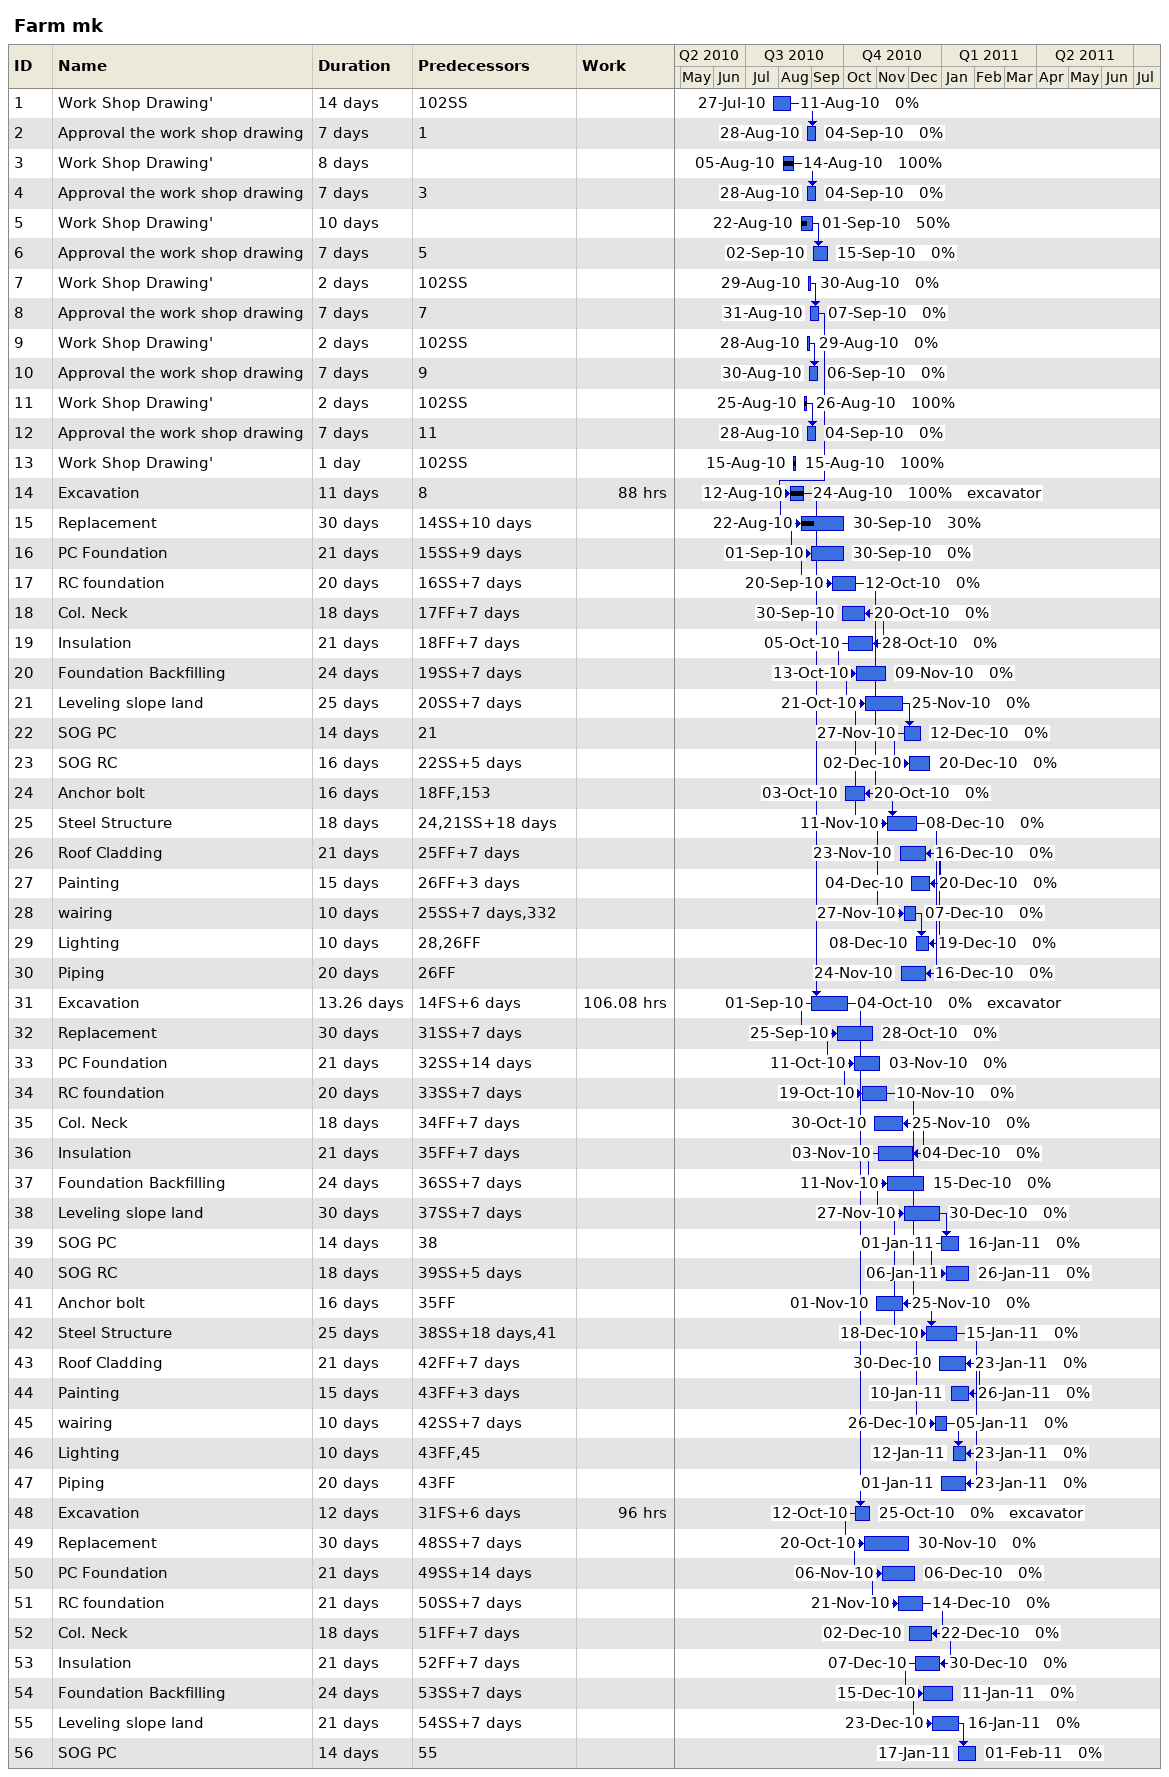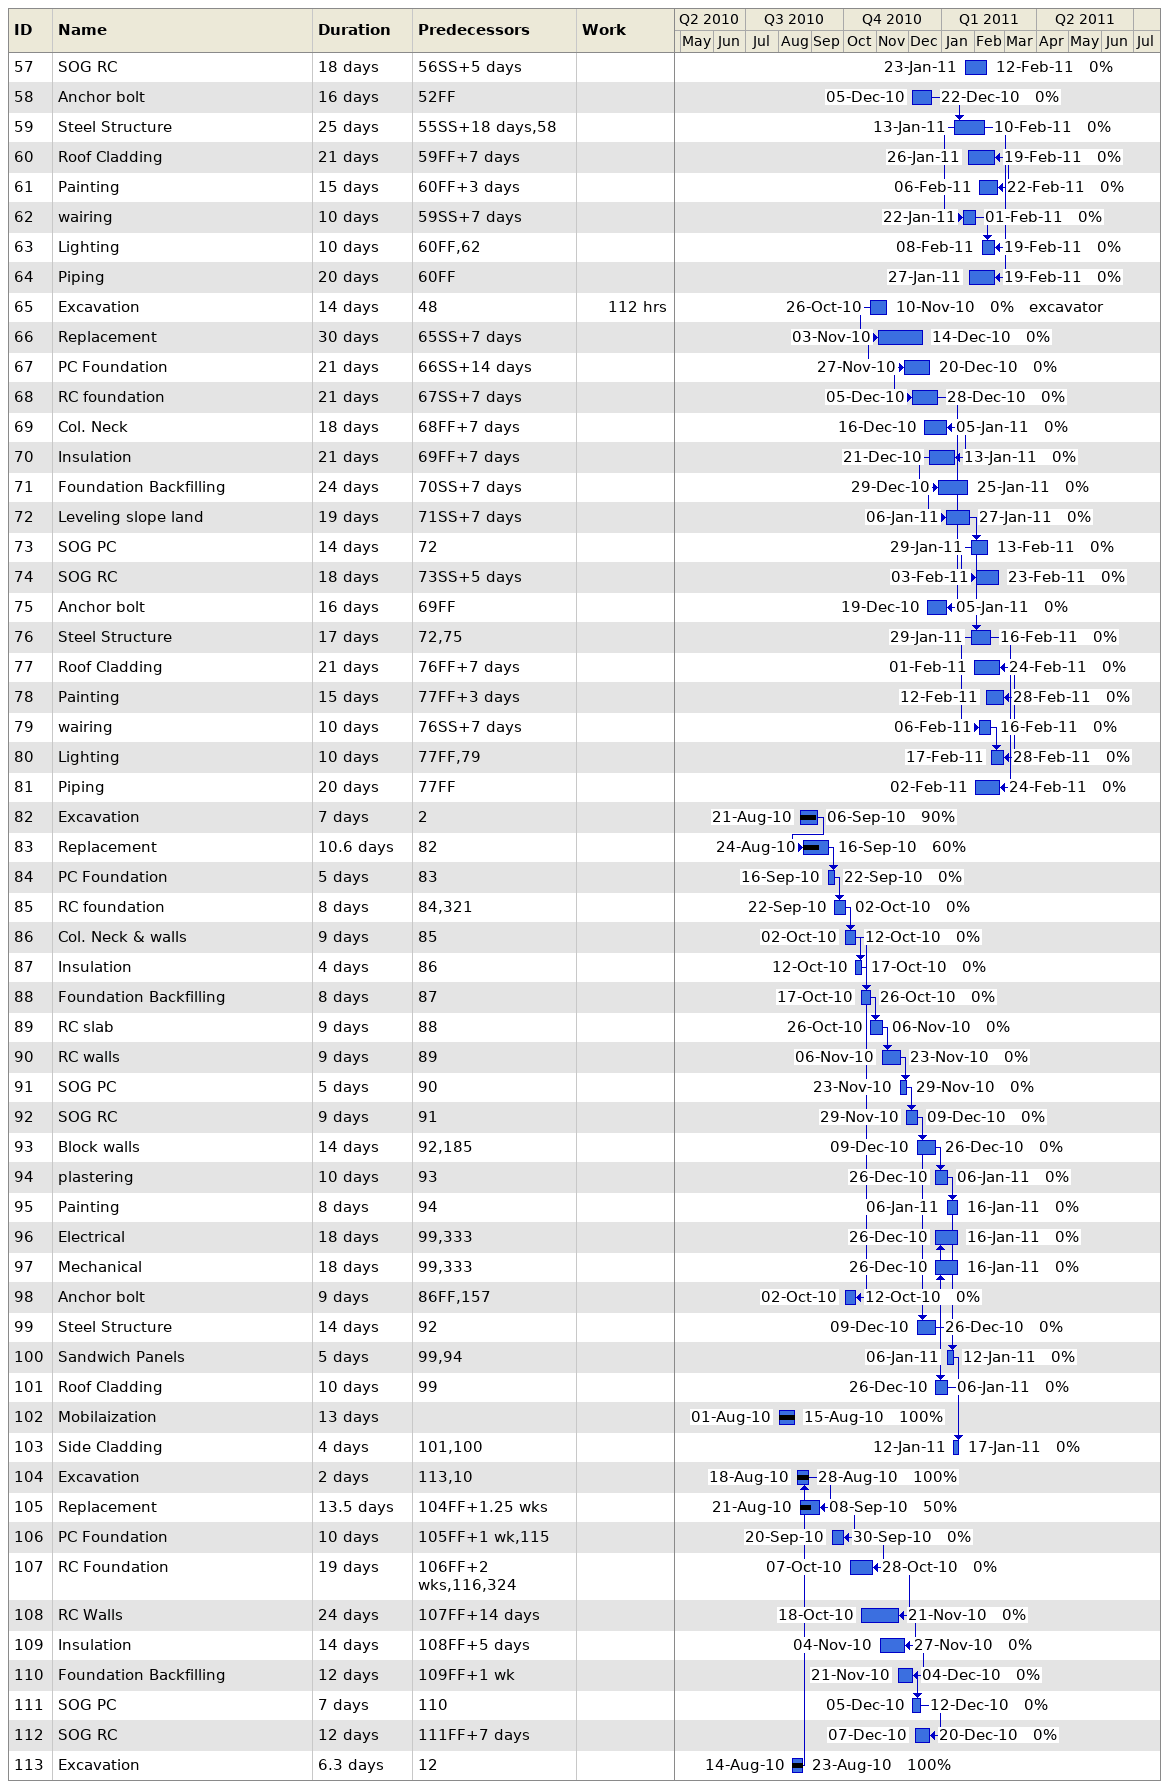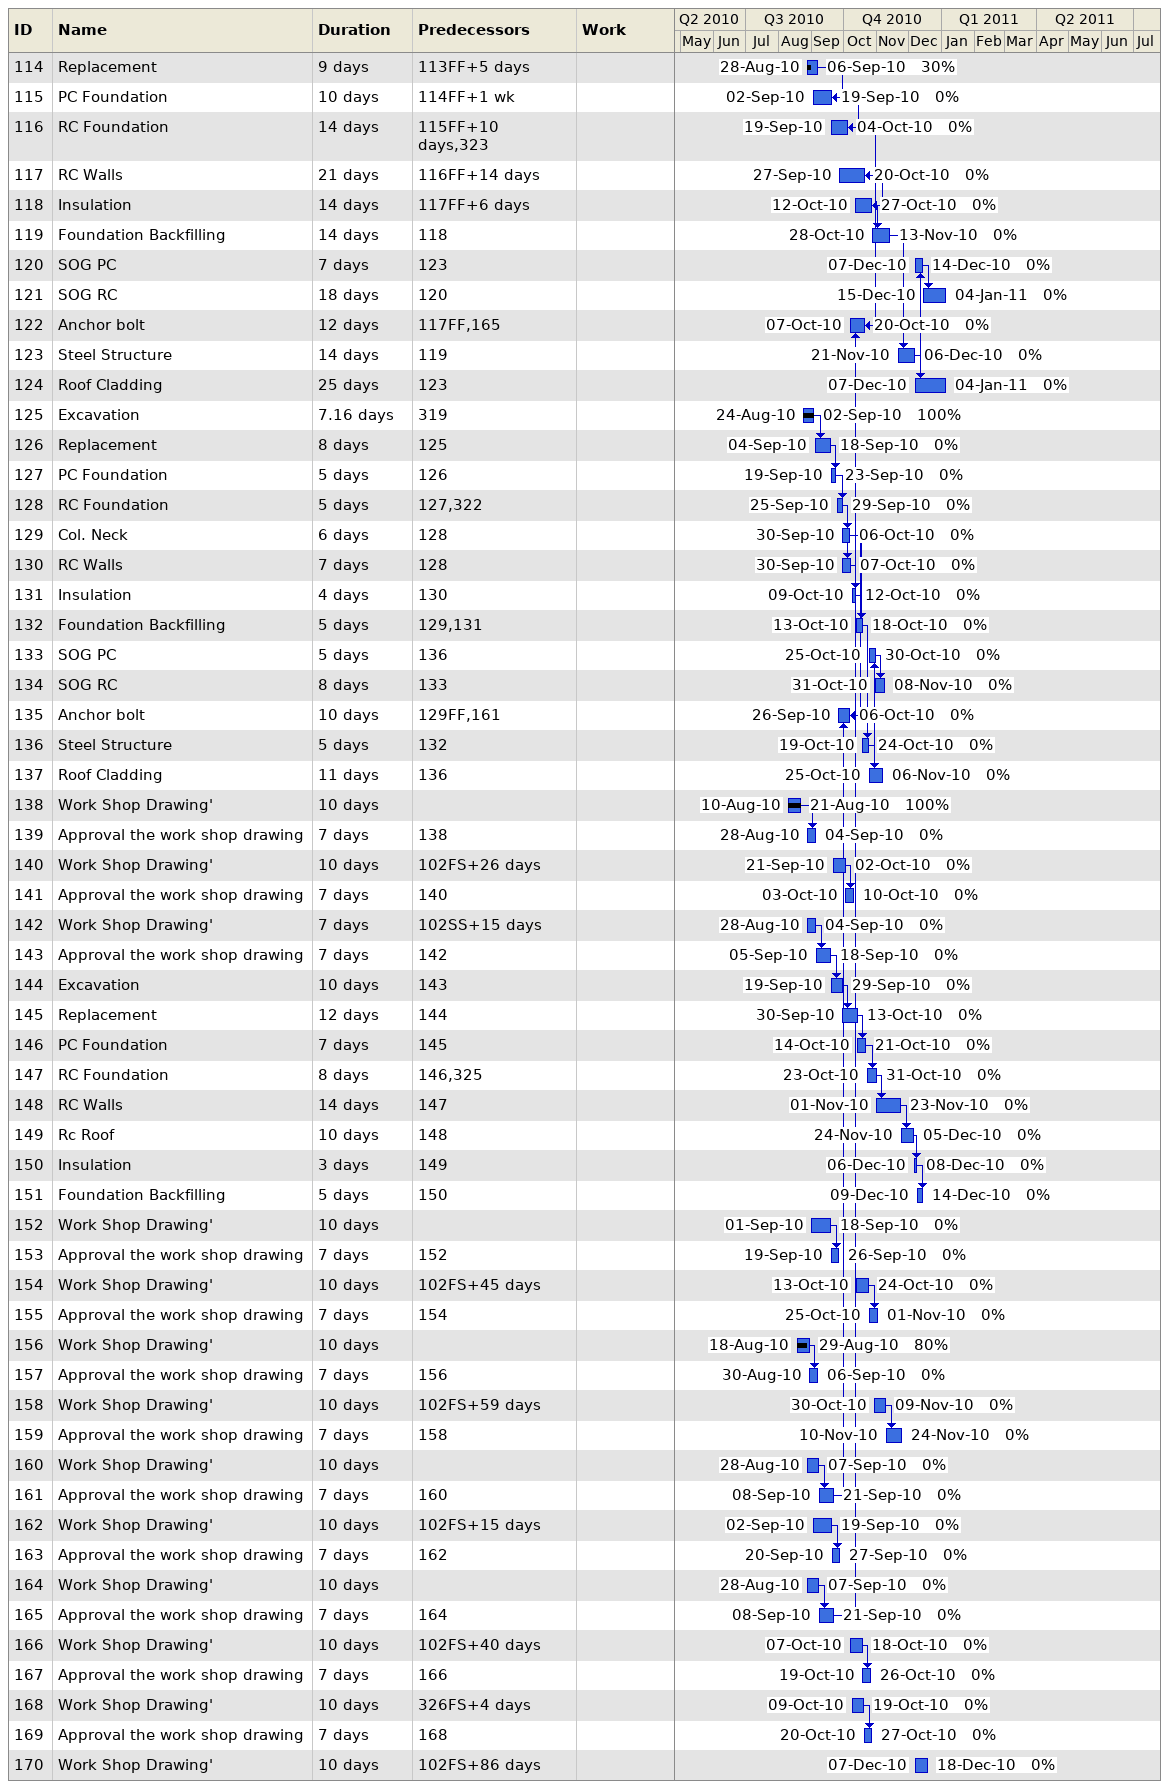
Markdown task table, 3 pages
Farm mk

| ID | Task | Duration | Start | Finish | Predecessors | Resources | % complete | Work (h) |
|---|---|---|---|---|---|---|---|---|
| 1 | Work Shop Drawing' | 14d | 2010-07-27 | 2010-08-11 | 102SS |  | 0 |  |
| 2 | Approval the work shop drawing | 7d | 2010-08-28 | 2010-09-04 | 1 |  | 0 |  |
| 3 | Work Shop Drawing' | 8d | 2010-08-05 | 2010-08-14 |  |  | 100 |  |
| 4 | Approval the work shop drawing | 7d | 2010-08-28 | 2010-09-04 | 3 |  | 0 |  |
| 5 | Work Shop Drawing' | 10d | 2010-08-22 | 2010-09-01 |  |  | 50 |  |
| 6 | Approval the work shop drawing | 7d | 2010-09-02 | 2010-09-15 | 5 |  | 0 |  |
| 7 | Work Shop Drawing' | 2d | 2010-08-29 | 2010-08-30 | 102SS |  | 0 |  |
| 8 | Approval the work shop drawing | 7d | 2010-08-31 | 2010-09-07 | 7 |  | 0 |  |
| 9 | Work Shop Drawing' | 2d | 2010-08-28 | 2010-08-29 | 102SS |  | 0 |  |
| 10 | Approval the work shop drawing | 7d | 2010-08-30 | 2010-09-06 | 9 |  | 0 |  |
| 11 | Work Shop Drawing' | 2d | 2010-08-25 | 2010-08-26 | 102SS |  | 100 |  |
| 12 | Approval the work shop drawing | 7d | 2010-08-28 | 2010-09-04 | 11 |  | 0 |  |
| 13 | Work Shop Drawing' | 1d | 2010-08-15 | 2010-08-15 | 102SS |  | 100 |  |
| 14 | Excavation | 11d | 2010-08-12 | 2010-08-24 | 8 | excavator | 100 | 88 |
| 15 | Replacement | 30d | 2010-08-22 | 2010-09-30 | 14SS+10d |  | 30 |  |
| 16 | PC Foundation | 21d | 2010-09-01 | 2010-09-30 | 15SS+9d |  | 0 |  |
| 17 | RC foundation | 20d | 2010-09-20 | 2010-10-12 | 16SS+7d |  | 0 |  |
| 18 | Col. Neck | 18d | 2010-09-30 | 2010-10-20 | 17FF+7d |  | 0 |  |
| 19 | Insulation | 21d | 2010-10-05 | 2010-10-28 | 18FF+7d |  | 0 |  |
| 20 | Foundation Backfilling | 24d | 2010-10-13 | 2010-11-09 | 19SS+7d |  | 0 |  |
| 21 | Leveling slope land | 25d | 2010-10-21 | 2010-11-25 | 20SS+7d |  | 0 |  |
| 22 | SOG PC | 14d | 2010-11-27 | 2010-12-12 | 21 |  | 0 |  |
| 23 | SOG RC | 16d | 2010-12-02 | 2010-12-20 | 22SS+5d |  | 0 |  |
| 24 | Anchor bolt | 16d | 2010-10-03 | 2010-10-20 | 18FF, 153 |  | 0 |  |
| 25 | Steel Structure | 18d | 2010-11-11 | 2010-12-08 | 24, 21SS+18d |  | 0 |  |
| 26 | Roof Cladding | 21d | 2010-11-23 | 2010-12-16 | 25FF+7d |  | 0 |  |
| 27 | Painting | 15d | 2010-12-04 | 2010-12-20 | 26FF+3d |  | 0 |  |
| 28 | wairing | 10d | 2010-11-27 | 2010-12-07 | 25SS+7d, 332 |  | 0 |  |
| 29 | Lighting | 10d | 2010-12-08 | 2010-12-19 | 28, 26FF |  | 0 |  |
| 30 | Piping | 20d | 2010-11-24 | 2010-12-16 | 26FF |  | 0 |  |
| 31 | Excavation | 13.26d | 2010-09-01 | 2010-10-04 | 14FS+6d | excavator | 0 | 106.08 |
| 32 | Replacement | 30d | 2010-09-25 | 2010-10-28 | 31SS+7d |  | 0 |  |
| 33 | PC Foundation | 21d | 2010-10-11 | 2010-11-03 | 32SS+14d |  | 0 |  |
| 34 | RC foundation | 20d | 2010-10-19 | 2010-11-10 | 33SS+7d |  | 0 |  |
| 35 | Col. Neck | 18d | 2010-10-30 | 2010-11-25 | 34FF+7d |  | 0 |  |
| 36 | Insulation | 21d | 2010-11-03 | 2010-12-04 | 35FF+7d |  | 0 |  |
| 37 | Foundation Backfilling | 24d | 2010-11-11 | 2010-12-15 | 36SS+7d |  | 0 |  |
| 38 | Leveling slope land | 30d | 2010-11-27 | 2010-12-30 | 37SS+7d |  | 0 |  |
| 39 | SOG PC | 14d | 2011-01-01 | 2011-01-16 | 38 |  | 0 |  |
| 40 | SOG RC | 18d | 2011-01-06 | 2011-01-26 | 39SS+5d |  | 0 |  |
| 41 | Anchor bolt | 16d | 2010-11-01 | 2010-11-25 | 35FF |  | 0 |  |
| 42 | Steel Structure | 25d | 2010-12-18 | 2011-01-15 | 38SS+18d, 41 |  | 0 |  |
| 43 | Roof Cladding | 21d | 2010-12-30 | 2011-01-23 | 42FF+7d |  | 0 |  |
| 44 | Painting | 15d | 2011-01-10 | 2011-01-26 | 43FF+3d |  | 0 |  |
| 45 | wairing | 10d | 2010-12-26 | 2011-01-05 | 42SS+7d |  | 0 |  |
| 46 | Lighting | 10d | 2011-01-12 | 2011-01-23 | 43FF, 45 |  | 0 |  |
| 47 | Piping | 20d | 2011-01-01 | 2011-01-23 | 43FF |  | 0 |  |
| 48 | Excavation | 12d | 2010-10-12 | 2010-10-25 | 31FS+6d | excavator | 0 | 96 |
| 49 | Replacement | 30d | 2010-10-20 | 2010-11-30 | 48SS+7d |  | 0 |  |
| 50 | PC Foundation | 21d | 2010-11-06 | 2010-12-06 | 49SS+14d |  | 0 |  |
| 51 | RC foundation | 21d | 2010-11-21 | 2010-12-14 | 50SS+7d |  | 0 |  |
| 52 | Col. Neck | 18d | 2010-12-02 | 2010-12-22 | 51FF+7d |  | 0 |  |
| 53 | Insulation | 21d | 2010-12-07 | 2010-12-30 | 52FF+7d |  | 0 |  |
| 54 | Foundation Backfilling | 24d | 2010-12-15 | 2011-01-11 | 53SS+7d |  | 0 |  |
| 55 | Leveling slope land | 21d | 2010-12-23 | 2011-01-16 | 54SS+7d |  | 0 |  |
| 56 | SOG PC | 14d | 2011-01-17 | 2011-02-01 | 55 |  | 0 |  |
| 57 | SOG RC | 18d | 2011-01-23 | 2011-02-12 | 56SS+5d |  | 0 |  |
| 58 | Anchor bolt | 16d | 2010-12-05 | 2010-12-22 | 52FF |  | 0 |  |
| 59 | Steel Structure | 25d | 2011-01-13 | 2011-02-10 | 55SS+18d, 58 |  | 0 |  |
| 60 | Roof Cladding | 21d | 2011-01-26 | 2011-02-19 | 59FF+7d |  | 0 |  |
| 61 | Painting | 15d | 2011-02-06 | 2011-02-22 | 60FF+3d |  | 0 |  |
| 62 | wairing | 10d | 2011-01-22 | 2011-02-01 | 59SS+7d |  | 0 |  |
| 63 | Lighting | 10d | 2011-02-08 | 2011-02-19 | 60FF, 62 |  | 0 |  |
| 64 | Piping | 20d | 2011-01-27 | 2011-02-19 | 60FF |  | 0 |  |
| 65 | Excavation | 14d | 2010-10-26 | 2010-11-10 | 48 | excavator | 0 | 112 |
| 66 | Replacement | 30d | 2010-11-03 | 2010-12-14 | 65SS+7d |  | 0 |  |
| 67 | PC Foundation | 21d | 2010-11-27 | 2010-12-20 | 66SS+14d |  | 0 |  |
| 68 | RC foundation | 21d | 2010-12-05 | 2010-12-28 | 67SS+7d |  | 0 |  |
| 69 | Col. Neck | 18d | 2010-12-16 | 2011-01-05 | 68FF+7d |  | 0 |  |
| 70 | Insulation | 21d | 2010-12-21 | 2011-01-13 | 69FF+7d |  | 0 |  |
| 71 | Foundation Backfilling | 24d | 2010-12-29 | 2011-01-25 | 70SS+7d |  | 0 |  |
| 72 | Leveling slope land | 19d | 2011-01-06 | 2011-01-27 | 71SS+7d |  | 0 |  |
| 73 | SOG PC | 14d | 2011-01-29 | 2011-02-13 | 72 |  | 0 |  |
| 74 | SOG RC | 18d | 2011-02-03 | 2011-02-23 | 73SS+5d |  | 0 |  |
| 75 | Anchor bolt | 16d | 2010-12-19 | 2011-01-05 | 69FF |  | 0 |  |
| 76 | Steel Structure | 17d | 2011-01-29 | 2011-02-16 | 72, 75 |  | 0 |  |
| 77 | Roof Cladding | 21d | 2011-02-01 | 2011-02-24 | 76FF+7d |  | 0 |  |
| 78 | Painting | 15d | 2011-02-12 | 2011-02-28 | 77FF+3d |  | 0 |  |
| 79 | wairing | 10d | 2011-02-06 | 2011-02-16 | 76SS+7d |  | 0 |  |
| 80 | Lighting | 10d | 2011-02-17 | 2011-02-28 | 77FF, 79 |  | 0 |  |
| 81 | Piping | 20d | 2011-02-02 | 2011-02-24 | 77FF |  | 0 |  |
| 82 | Excavation | 7d | 2010-08-21 | 2010-09-06 | 2 |  | 90 |  |
| 83 | Replacement | 10.6d | 2010-08-24 | 2010-09-16 | 82 |  | 60 |  |
| 84 | PC Foundation | 5d | 2010-09-16 | 2010-09-22 | 83 |  | 0 |  |
| 85 | RC foundation | 8d | 2010-09-22 | 2010-10-02 | 84, 321 |  | 0 |  |
| 86 | Col. Neck & walls | 9d | 2010-10-02 | 2010-10-12 | 85 |  | 0 |  |
| 87 | Insulation | 4d | 2010-10-12 | 2010-10-17 | 86 |  | 0 |  |
| 88 | Foundation Backfilling | 8d | 2010-10-17 | 2010-10-26 | 87 |  | 0 |  |
| 89 | RC slab | 9d | 2010-10-26 | 2010-11-06 | 88 |  | 0 |  |
| 90 | RC walls | 9d | 2010-11-06 | 2010-11-23 | 89 |  | 0 |  |
| 91 | SOG PC | 5d | 2010-11-23 | 2010-11-29 | 90 |  | 0 |  |
| 92 | SOG RC | 9d | 2010-11-29 | 2010-12-09 | 91 |  | 0 |  |
| 93 | Block walls | 14d | 2010-12-09 | 2010-12-26 | 92, 185 |  | 0 |  |
| 94 | plastering | 10d | 2010-12-26 | 2011-01-06 | 93 |  | 0 |  |
| 95 | Painting | 8d | 2011-01-06 | 2011-01-16 | 94 |  | 0 |  |
| 96 | Electrical | 18d | 2010-12-26 | 2011-01-16 | 99, 333 |  | 0 |  |
| 97 | Mechanical | 18d | 2010-12-26 | 2011-01-16 | 99, 333 |  | 0 |  |
| 98 | Anchor bolt | 9d | 2010-10-02 | 2010-10-12 | 86FF, 157 |  | 0 |  |
| 99 | Steel Structure | 14d | 2010-12-09 | 2010-12-26 | 92 |  | 0 |  |
| 100 | Sandwich Panels | 5d | 2011-01-06 | 2011-01-12 | 99, 94 |  | 0 |  |
| 101 | Roof Cladding | 10d | 2010-12-26 | 2011-01-06 | 99 |  | 0 |  |
| 102 | Mobilaization | 13d | 2010-08-01 | 2010-08-15 |  |  | 100 |  |
| 103 | Side Cladding | 4d | 2011-01-12 | 2011-01-17 | 101, 100 |  | 0 |  |
| 104 | Excavation | 2d | 2010-08-18 | 2010-08-28 | 113, 10 |  | 100 |  |
| 105 | Replacement | 13.5d | 2010-08-21 | 2010-09-08 | 104FF+1.25w |  | 50 |  |
| 106 | PC Foundation | 10d | 2010-09-20 | 2010-09-30 | 105FF+1w, 115 |  | 0 |  |
| 107 | RC Foundation | 19d | 2010-10-07 | 2010-10-28 | 106FF+2w, 116, 324 |  | 0 |  |
| 108 | RC Walls | 24d | 2010-10-18 | 2010-11-21 | 107FF+14d |  | 0 |  |
| 109 | Insulation | 14d | 2010-11-04 | 2010-11-27 | 108FF+5d |  | 0 |  |
| 110 | Foundation Backfilling | 12d | 2010-11-21 | 2010-12-04 | 109FF+1w |  | 0 |  |
| 111 | SOG PC | 7d | 2010-12-05 | 2010-12-12 | 110 |  | 0 |  |
| 112 | SOG RC | 12d | 2010-12-07 | 2010-12-20 | 111FF+7d |  | 0 |  |
| 113 | Excavation | 6.3d | 2010-08-14 | 2010-08-23 | 12 |  | 100 |  |
| 114 | Replacement | 9d | 2010-08-28 | 2010-09-06 | 113FF+5d |  | 30 |  |
| 115 | PC Foundation | 10d | 2010-09-02 | 2010-09-19 | 114FF+1w |  | 0 |  |
| 116 | RC Foundation | 14d | 2010-09-19 | 2010-10-04 | 115FF+10d, 323 |  | 0 |  |
| 117 | RC Walls | 21d | 2010-09-27 | 2010-10-20 | 116FF+14d |  | 0 |  |
| 118 | Insulation | 14d | 2010-10-12 | 2010-10-27 | 117FF+6d |  | 0 |  |
| 119 | Foundation Backfilling | 14d | 2010-10-28 | 2010-11-13 | 118 |  | 0 |  |
| 120 | SOG PC | 7d | 2010-12-07 | 2010-12-14 | 123 |  | 0 |  |
| 121 | SOG RC | 18d | 2010-12-15 | 2011-01-04 | 120 |  | 0 |  |
| 122 | Anchor bolt | 12d | 2010-10-07 | 2010-10-20 | 117FF, 165 |  | 0 |  |
| 123 | Steel Structure | 14d | 2010-11-21 | 2010-12-06 | 119 |  | 0 |  |
| 124 | Roof Cladding | 25d | 2010-12-07 | 2011-01-04 | 123 |  | 0 |  |
| 125 | Excavation | 7.16d | 2010-08-24 | 2010-09-02 | 319 |  | 100 |  |
| 126 | Replacement | 8d | 2010-09-04 | 2010-09-18 | 125 |  | 0 |  |
| 127 | PC Foundation | 5d | 2010-09-19 | 2010-09-23 | 126 |  | 0 |  |
| 128 | RC Foundation | 5d | 2010-09-25 | 2010-09-29 | 127, 322 |  | 0 |  |
| 129 | Col. Neck | 6d | 2010-09-30 | 2010-10-06 | 128 |  | 0 |  |
| 130 | RC Walls | 7d | 2010-09-30 | 2010-10-07 | 128 |  | 0 |  |
| 131 | Insulation | 4d | 2010-10-09 | 2010-10-12 | 130 |  | 0 |  |
| 132 | Foundation Backfilling | 5d | 2010-10-13 | 2010-10-18 | 129, 131 |  | 0 |  |
| 133 | SOG PC | 5d | 2010-10-25 | 2010-10-30 | 136 |  | 0 |  |
| 134 | SOG RC | 8d | 2010-10-31 | 2010-11-08 | 133 |  | 0 |  |
| 135 | Anchor bolt | 10d | 2010-09-26 | 2010-10-06 | 129FF, 161 |  | 0 |  |
| 136 | Steel Structure | 5d | 2010-10-19 | 2010-10-24 | 132 |  | 0 |  |
| 137 | Roof Cladding | 11d | 2010-10-25 | 2010-11-06 | 136 |  | 0 |  |
| 138 | Work Shop Drawing' | 10d | 2010-08-10 | 2010-08-21 |  |  | 100 |  |
| 139 | Approval the work shop drawing | 7d | 2010-08-28 | 2010-09-04 | 138 |  | 0 |  |
| 140 | Work Shop Drawing' | 10d | 2010-09-21 | 2010-10-02 | 102FS+26d |  | 0 |  |
| 141 | Approval the work shop drawing | 7d | 2010-10-03 | 2010-10-10 | 140 |  | 0 |  |
| 142 | Work Shop Drawing' | 7d | 2010-08-28 | 2010-09-04 | 102SS+15d |  | 0 |  |
| 143 | Approval the work shop drawing | 7d | 2010-09-05 | 2010-09-18 | 142 |  | 0 |  |
| 144 | Excavation | 10d | 2010-09-19 | 2010-09-29 | 143 |  | 0 |  |
| 145 | Replacement | 12d | 2010-09-30 | 2010-10-13 | 144 |  | 0 |  |
| 146 | PC Foundation | 7d | 2010-10-14 | 2010-10-21 | 145 |  | 0 |  |
| 147 | RC Foundation | 8d | 2010-10-23 | 2010-10-31 | 146, 325 |  | 0 |  |
| 148 | RC Walls | 14d | 2010-11-01 | 2010-11-23 | 147 |  | 0 |  |
| 149 | Rc Roof | 10d | 2010-11-24 | 2010-12-05 | 148 |  | 0 |  |
| 150 | Insulation | 3d | 2010-12-06 | 2010-12-08 | 149 |  | 0 |  |
| 151 | Foundation Backfilling | 5d | 2010-12-09 | 2010-12-14 | 150 |  | 0 |  |
| 152 | Work Shop Drawing' | 10d | 2010-09-01 | 2010-09-18 |  |  | 0 |  |
| 153 | Approval the work shop drawing | 7d | 2010-09-19 | 2010-09-26 | 152 |  | 0 |  |
| 154 | Work Shop Drawing' | 10d | 2010-10-13 | 2010-10-24 | 102FS+45d |  | 0 |  |
| 155 | Approval the work shop drawing | 7d | 2010-10-25 | 2010-11-01 | 154 |  | 0 |  |
| 156 | Work Shop Drawing' | 10d | 2010-08-18 | 2010-08-29 |  |  | 80 |  |
| 157 | Approval the work shop drawing | 7d | 2010-08-30 | 2010-09-06 | 156 |  | 0 |  |
| 158 | Work Shop Drawing' | 10d | 2010-10-30 | 2010-11-09 | 102FS+59d |  | 0 |  |
| 159 | Approval the work shop drawing | 7d | 2010-11-10 | 2010-11-24 | 158 |  | 0 |  |
| 160 | Work Shop Drawing' | 10d | 2010-08-28 | 2010-09-07 |  |  | 0 |  |
| 161 | Approval the work shop drawing | 7d | 2010-09-08 | 2010-09-21 | 160 |  | 0 |  |
| 162 | Work Shop Drawing' | 10d | 2010-09-02 | 2010-09-19 | 102FS+15d |  | 0 |  |
| 163 | Approval the work shop drawing | 7d | 2010-09-20 | 2010-09-27 | 162 |  | 0 |  |
| 164 | Work Shop Drawing' | 10d | 2010-08-28 | 2010-09-07 |  |  | 0 |  |
| 165 | Approval the work shop drawing | 7d | 2010-09-08 | 2010-09-21 | 164 |  | 0 |  |
| 166 | Work Shop Drawing' | 10d | 2010-10-07 | 2010-10-18 | 102FS+40d |  | 0 |  |
| 167 | Approval the work shop drawing | 7d | 2010-10-19 | 2010-10-26 | 166 |  | 0 |  |
| 168 | Work Shop Drawing' | 10d | 2010-10-09 | 2010-10-19 | 326FS+4d |  | 0 |  |
| 169 | Approval the work shop drawing | 7d | 2010-10-20 | 2010-10-27 | 168 |  | 0 |  |
| 170 | Work Shop Drawing' | 10d | 2010-12-07 | 2010-12-18 | 102FS+86d |  | 0 |  |
